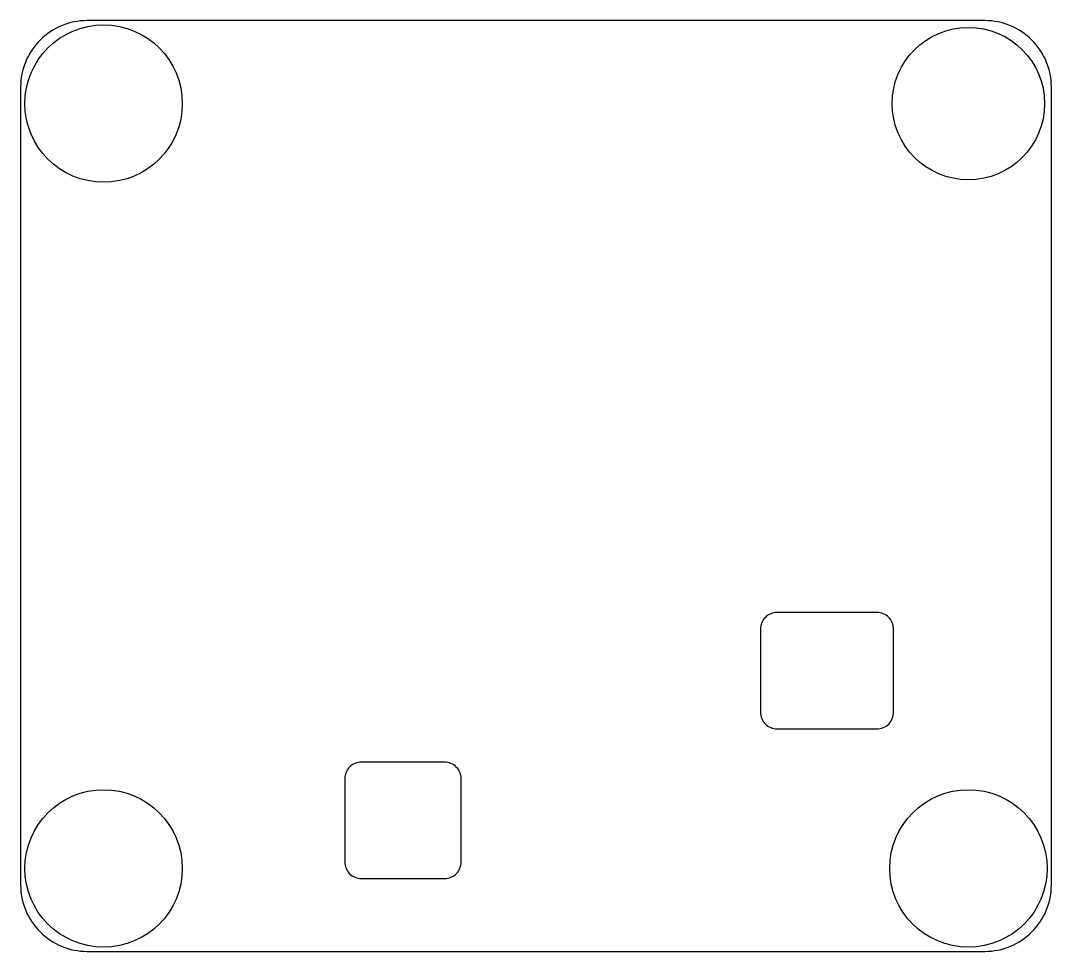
# Model space of a CAD drawing. Header units: millimetres. Extents: x -58.5 to 3.5, y -52.4 to 3.6.
import ezdxf

# ---------------------------------------------------------------- set-up
doc = ezdxf.new("R2010")
doc.units = ezdxf.units.MM
doc.layers.get('0').update_dxf_attribs({"linetype": 'CONTINUOUS'})

msp = doc.modelspace()

# ---------------------------------------------------------------- linework, layer by layer
for p, q in [((-0.509, 3.598), (-54.491, 3.598)), ((-58.49, -0.4), (-58.49, -48.383)), ((3.49, -48.383), (3.49, -0.4)), ((-54.491, -52.381), (-0.509, -52.381))]:
    msp.add_line(p, q)
for points in [[(-13, -39), (-7, -39, 0.414214), (-6, -38), (-6, -33, 0.414214), (-7, -32), (-13, -32, 0.414214), (-14, -33), (-14, -38, 0.414214)], [(-38, -48), (-33, -48, 0.414214), (-32, -47), (-32, -42, 0.414214), (-33, -41), (-38, -41, 0.414214), (-39, -42), (-39, -47, 0.414214)]]:
    msp.add_lwpolyline(points, format="xyb", close=True)
for centre, radius in [((-53.5, -1.391), 4.733), ((-1.5, -1.391), 4.583), ((-53.5, -47.391), 4.733), ((-1.5, -47.391), 4.733)]:
    msp.add_circle(centre, radius)
for points in [[(-54.491, 3.598), (-55.015, 3.598), (-55.538, 3.494), (-56.505, 3.094), (-56.949, 2.797), (-57.689, 2.057), (-57.985, 1.614), (-58.386, 0.646), (-58.49, 0.123), (-58.49, -0.4)], [(3.49, -0.4), (3.49, 0.123), (3.386, 0.646), (2.985, 1.614), (2.689, 2.057), (1.949, 2.797), (1.505, 3.094), (0.538, 3.494), (0.015, 3.598), (-0.509, 3.598)], [(-58.49, -48.383), (-58.49, -48.906), (-58.386, -49.429), (-57.985, -50.397), (-57.689, -50.84), (-56.949, -51.58), (-56.505, -51.877), (-55.538, -52.277), (-55.015, -52.381), (-54.491, -52.381)], [(-0.509, -52.381), (0.015, -52.381), (0.538, -52.277), (1.505, -51.877), (1.949, -51.58), (2.689, -50.84), (2.985, -50.397), (3.386, -49.429), (3.49, -48.906), (3.49, -48.383)]]:
    msp.add_open_spline(points, degree=3, knots=[5.49813, 5.49813, 5.49813, 5.49813, 5.890658, 5.890658, 6.283185, 6.283185, 6.675713, 6.675713, 7.068241, 7.068241, 7.068241, 7.068241])

doc.saveas('drawing.dxf')
